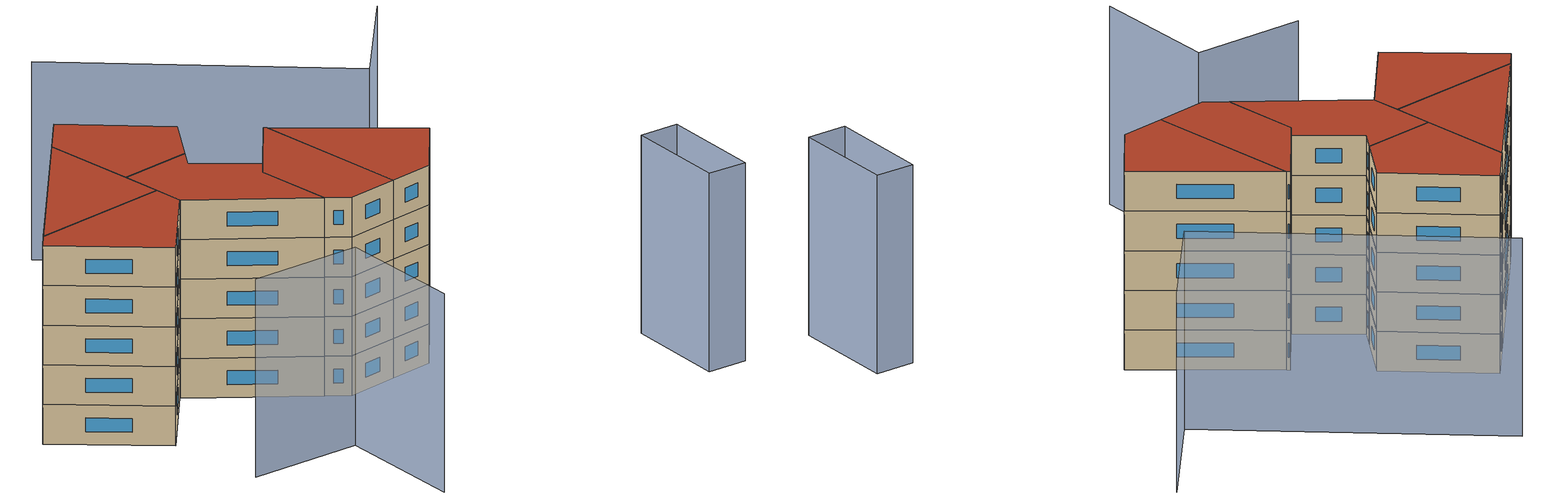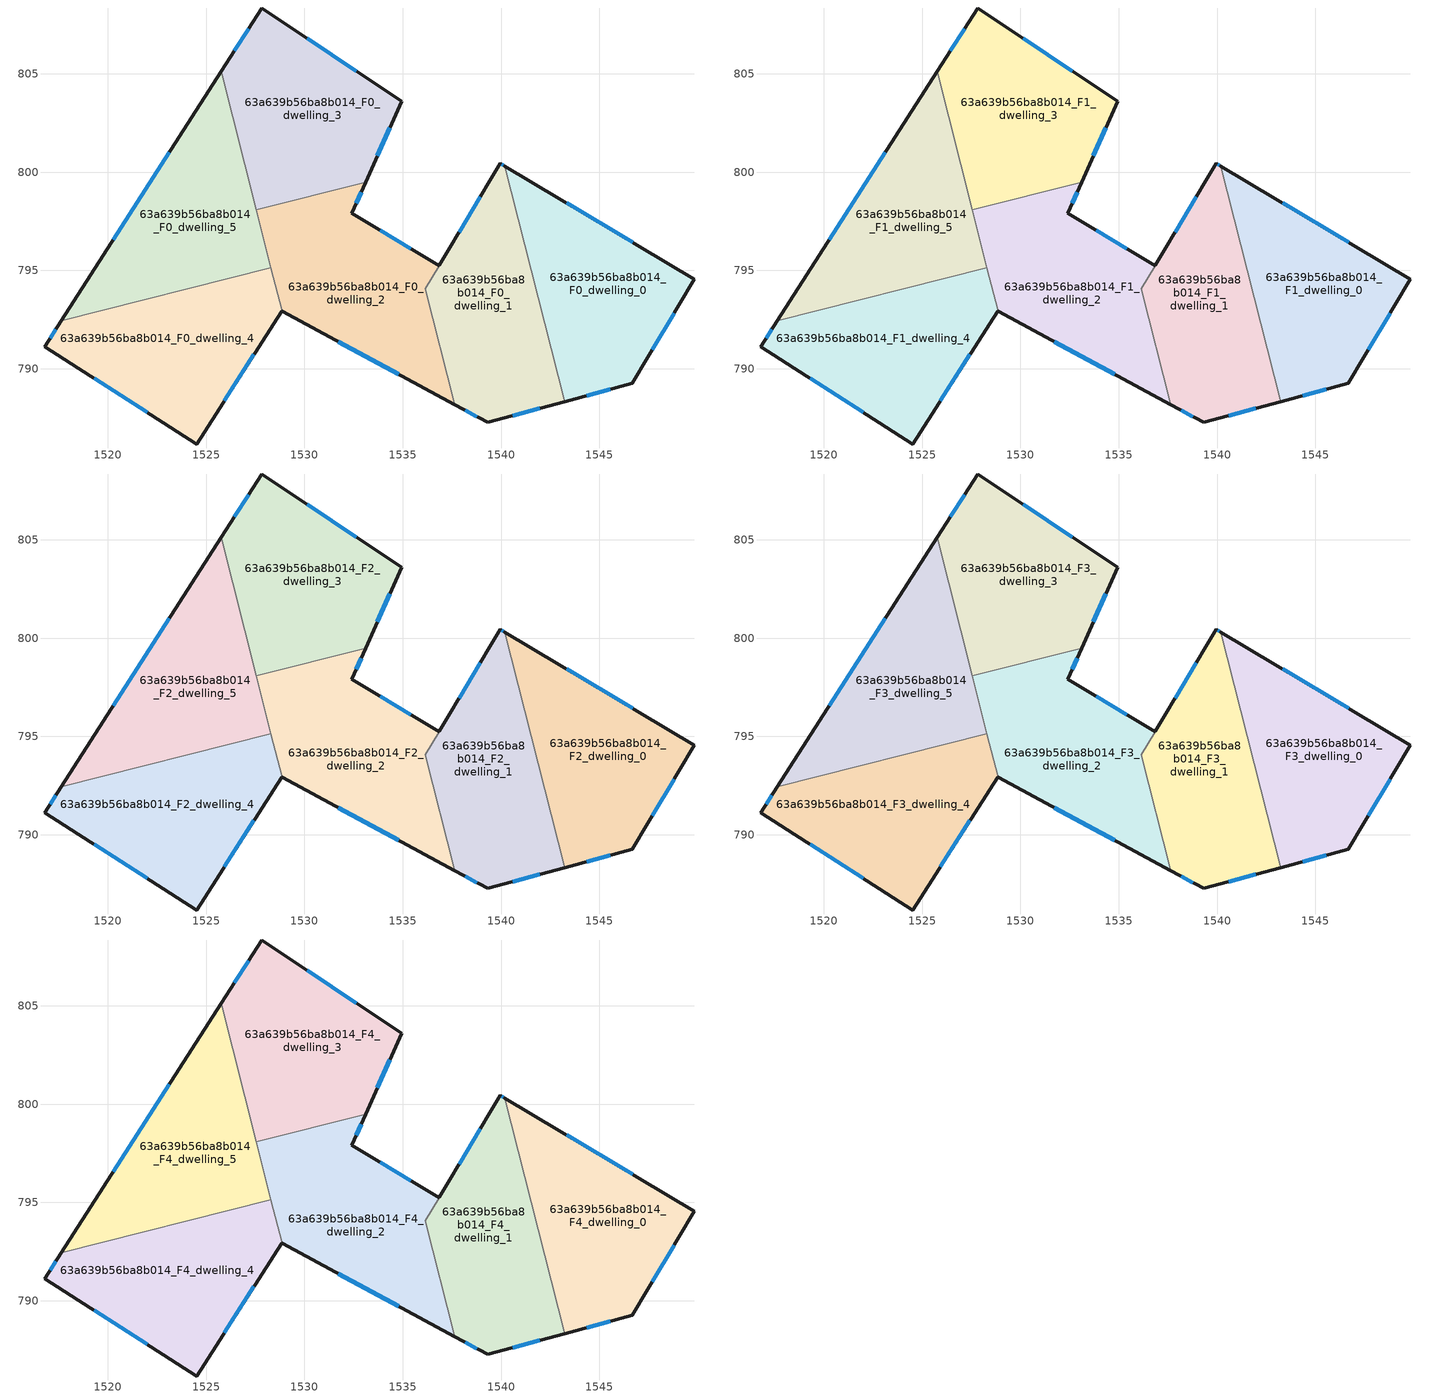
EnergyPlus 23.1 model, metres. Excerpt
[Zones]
63a639b56ba8b014_F0_dwelling_0
 floor ground (EU_floor_Construction): 1549.83,794.56 1546.66,789.25 1543.23,788.33 1540.2,800.31 z0
 wall outside (EU_wall_Construction): 1543.23,788.33 1546.66,789.25 1549.83,794.56 1540.2,800.31 z0:3
 wall to 63a639b56ba8b014_F0_dwelling_1 (EU_wall_Construction): 1540.2,800.31 1543.24,788.33 z0:3
 window (EU_Window_Construction): 1546.7,796.43 1543.33,798.44 / 1547.69,790.98 1548.8,792.84 / 1544.35,788.63 1545.55,788.95 z0.98:2.02
63a639b56ba8b014_F0_dwelling_1
 floor ground (EU_floor_Construction): 1540.2,800.31 1543.23,788.33 1539.31,787.27 1537.64,788.18 1536.15,794.07 1539.95,800.45 z0
 wall outside (EU_wall_Construction): 1540.2,800.31 1539.95,800.45 1536.86,795.26 / 1537.64,788.18 1539.31,787.27 1543.23,788.33 z0:3
 wall to 63a639b56ba8b014_F0_dwelling_2 (EU_wall_Construction): 1536.85,795.25 1536.15,794.07 1537.64,788.18 z0:3
 window (EU_Window_Construction): 1538.95,798.76 1537.86,796.95 / 1540.12,800.35 1540.03,800.41 / 1540.59,787.62 1541.96,787.99 / 1538.19,787.88 1538.77,787.57 z0.98:2.02
63a639b56ba8b014_F0_dwelling_2
 floor ground (EU_floor_Construction): 1536.85,795.25 1536.15,794.07 1537.64,788.18 1528.86,792.92 1527.55,798.09 1533.12,799.5 1532.41,797.9 z0
 wall outside (EU_wall_Construction): 1528.86,792.92 1537.64,788.18 / 1536.85,795.25 1532.41,797.9 1533.12,799.5 z0:3
 wall to 63a639b56ba8b014_F0_dwelling_3 (EU_wall_Construction): 1533.12,799.5 1527.55,798.09 z0:3
 wall to 63a639b56ba8b014_F0_dwelling_5 (EU_wall_Construction): 1527.55,798.09 1528.3,795.15 z0:3
 wall to 63a639b56ba8b014_F0_dwelling_4 (EU_wall_Construction): 1528.3,795.15 1528.86,792.92 z0:3
 window (EU_Window_Construction): 1531.72,791.38 1534.79,789.72 / 1532.64,798.42 1532.89,798.98 / 1535.41,796.11 1533.86,797.04 z0.98:2.02
63a639b56ba8b014_F0_dwelling_3
 floor ground (EU_floor_Construction): 1534.94,803.6 1533.12,799.5 1527.55,798.09 1525.77,805.13 1527.83,808.35 z0
 wall outside (EU_wall_Construction): 1533.12,799.5 1534.94,803.6 1527.83,808.35 1525.77,805.13 z0:3
 wall to 63a639b56ba8b014_F0_dwelling_5 (EU_wall_Construction): 1525.77,805.13 1527.55,798.09 z0:3
 window (EU_Window_Construction): 1533.72,800.84 1534.35,802.27 / 1527.16,807.31 1526.44,806.18 / 1532.63,805.15 1530.15,806.81 z0.98:2.02
63a639b56ba8b014_F0_dwelling_4
 floor ground (EU_floor_Construction): 1528.3,795.15 1528.86,792.92 1528.83,792.93 1524.52,786.17 1516.78,791.11 1517.64,792.45 z0
 wall outside (EU_wall_Construction): 1517.64,792.45 1516.78,791.11 1524.52,786.17 1528.83,792.93 1528.86,792.92 z0:3
 wall to 63a639b56ba8b014_F0_dwelling_5 (EU_wall_Construction): 1528.3,795.15 1517.64,792.45 z0:3
 window (EU_Window_Construction): 1517.36,792.01 1517.06,791.55 / 1525.93,788.37 1527.43,790.74 / 1519.3,789.51 1522.01,787.78 z0.98:2.02
63a639b56ba8b014_F0_dwelling_5
 floor ground (EU_floor_Construction): 1525.77,805.13 1528.3,795.15 1517.64,792.45 z0
 wall outside (EU_wall_Construction): 1525.77,805.13 1517.64,792.45 z0:3
 window (EU_Window_Construction): 1523.13,801.01 1520.28,796.57 z0.98:2.02
63a639b56ba8b014_F1_dwelling_0
 floor to 63a639b56ba8b014_F0_dwelling_0 (EU_floor_Construction): 1549.83,794.56 1546.66,789.25 1543.23,788.33 1540.2,800.31 z3
 wall outside (EU_wall_Construction): 1543.23,788.33 1546.66,789.25 1549.83,794.56 1540.2,800.31 z3:6
 wall to 63a639b56ba8b014_F1_dwelling_1 (EU_wall_Construction): 1540.2,800.31 1543.24,788.33 z3:6
 window (EU_Window_Construction): 1546.7,796.43 1543.33,798.44 / 1547.69,790.98 1548.8,792.84 / 1544.35,788.63 1545.55,788.95 z3.98:5.02
63a639b56ba8b014_F1_dwelling_1
 floor to 63a639b56ba8b014_F0_dwelling_1 (EU_floor_Construction): 1540.2,800.31 1543.23,788.33 1539.31,787.27 1537.64,788.18 1536.15,794.07 1539.95,800.45 z3
 wall outside (EU_wall_Construction): 1540.2,800.31 1539.95,800.45 1536.86,795.26 / 1537.64,788.18 1539.31,787.27 1543.23,788.33 z3:6
 wall to 63a639b56ba8b014_F1_dwelling_2 (EU_wall_Construction): 1536.85,795.25 1536.15,794.07 1537.64,788.18 z3:6
 window (EU_Window_Construction): 1538.95,798.76 1537.86,796.95 / 1540.12,800.35 1540.03,800.41 / 1540.59,787.62 1541.96,787.99 / 1538.19,787.88 1538.77,787.57 z3.98:5.02
63a639b56ba8b014_F1_dwelling_2
 floor to 63a639b56ba8b014_F0_dwelling_2 (EU_floor_Construction): 1536.85,795.25 1536.15,794.07 1537.64,788.18 1528.86,792.92 1527.55,798.09 1533.12,799.5 1532.41,797.9 z3
 wall outside (EU_wall_Construction): 1528.86,792.92 1537.64,788.18 / 1536.85,795.25 1532.41,797.9 1533.12,799.5 z3:6
 wall to 63a639b56ba8b014_F1_dwelling_3 (EU_wall_Construction): 1533.12,799.5 1527.55,798.09 z3:6
 wall to 63a639b56ba8b014_F1_dwelling_5 (EU_wall_Construction): 1527.55,798.09 1528.3,795.15 z3:6
 wall to 63a639b56ba8b014_F1_dwelling_4 (EU_wall_Construction): 1528.3,795.15 1528.86,792.92 z3:6
 window (EU_Window_Construction): 1531.72,791.38 1534.79,789.72 / 1532.64,798.42 1532.89,798.98 / 1535.41,796.11 1533.86,797.04 z3.98:5.02
63a639b56ba8b014_F1_dwelling_3
 floor to 63a639b56ba8b014_F0_dwelling_3 (EU_floor_Construction): 1534.94,803.6 1533.12,799.5 1527.55,798.09 1525.77,805.13 1527.83,808.35 z3
 wall outside (EU_wall_Construction): 1533.12,799.5 1534.94,803.6 1527.83,808.35 1525.77,805.13 z3:6
 wall to 63a639b56ba8b014_F1_dwelling_5 (EU_wall_Construction): 1525.77,805.13 1527.55,798.09 z3:6
 window (EU_Window_Construction): 1533.72,800.84 1534.35,802.27 / 1527.16,807.31 1526.44,806.18 / 1532.63,805.15 1530.15,806.81 z3.98:5.02
63a639b56ba8b014_F1_dwelling_4
 floor to 63a639b56ba8b014_F0_dwelling_4 (EU_floor_Construction): 1528.3,795.15 1528.86,792.92 1528.83,792.93 1524.52,786.17 1516.78,791.11 1517.64,792.45 z3
 wall outside (EU_wall_Construction): 1517.64,792.45 1516.78,791.11 1524.52,786.17 1528.83,792.93 1528.86,792.92 z3:6
 wall to 63a639b56ba8b014_F1_dwelling_5 (EU_wall_Construction): 1528.3,795.15 1517.64,792.45 z3:6
 window (EU_Window_Construction): 1517.36,792.01 1517.06,791.55 / 1525.93,788.37 1527.43,790.74 / 1519.3,789.51 1522.01,787.78 z3.98:5.02
63a639b56ba8b014_F1_dwelling_5
 floor to 63a639b56ba8b014_F0_dwelling_5 (EU_floor_Construction): 1525.77,805.13 1528.3,795.15 1517.64,792.45 z3
 wall outside (EU_wall_Construction): 1525.77,805.13 1517.64,792.45 z3:6
 window (EU_Window_Construction): 1523.13,801.01 1520.28,796.57 z3.98:5.02
63a639b56ba8b014_F2_dwelling_0
 floor to 63a639b56ba8b014_F1_dwelling_0 (EU_floor_Construction): 1549.83,794.56 1546.66,789.25 1543.23,788.33 1540.2,800.31 z6
 wall outside (EU_wall_Construction): 1543.23,788.33 1546.66,789.25 1549.83,794.56 1540.2,800.31 z6:9
 wall to 63a639b56ba8b014_F2_dwelling_1 (EU_wall_Construction): 1540.2,800.31 1543.24,788.33 z6:9
 window (EU_Window_Construction): 1546.7,796.43 1543.33,798.44 / 1547.69,790.98 1548.8,792.84 / 1544.35,788.63 1545.55,788.95 z6.98:8.02
63a639b56ba8b014_F2_dwelling_1
 floor to 63a639b56ba8b014_F1_dwelling_1 (EU_floor_Construction): 1540.2,800.31 1543.23,788.33 1539.31,787.27 1537.64,788.18 1536.15,794.07 1539.95,800.45 z6
 wall outside (EU_wall_Construction): 1540.2,800.31 1539.95,800.45 1536.86,795.26 / 1537.64,788.18 1539.31,787.27 1543.23,788.33 z6:9
 wall to 63a639b56ba8b014_F2_dwelling_2 (EU_wall_Construction): 1536.85,795.25 1536.15,794.07 1537.64,788.18 z6:9
 window (EU_Window_Construction): 1538.95,798.76 1537.86,796.95 / 1540.12,800.35 1540.03,800.41 / 1540.59,787.62 1541.96,787.99 / 1538.19,787.88 1538.77,787.57 z6.98:8.02
63a639b56ba8b014_F2_dwelling_2
 floor to 63a639b56ba8b014_F1_dwelling_2 (EU_floor_Construction): 1536.85,795.25 1536.15,794.07 1537.64,788.18 1528.86,792.92 1527.55,798.09 1533.12,799.5 1532.41,797.9 z6
 wall outside (EU_wall_Construction): 1528.86,792.92 1537.64,788.18 / 1536.85,795.25 1532.41,797.9 1533.12,799.5 z6:9
 wall to 63a639b56ba8b014_F2_dwelling_3 (EU_wall_Construction): 1533.12,799.5 1527.55,798.09 z6:9
 wall to 63a639b56ba8b014_F2_dwelling_5 (EU_wall_Construction): 1527.55,798.09 1528.3,795.15 z6:9
 wall to 63a639b56ba8b014_F2_dwelling_4 (EU_wall_Construction): 1528.3,795.15 1528.86,792.92 z6:9
 window (EU_Window_Construction): 1531.72,791.38 1534.79,789.72 / 1532.64,798.42 1532.89,798.98 / 1535.41,796.11 1533.86,797.04 z6.98:8.02
63a639b56ba8b014_F2_dwelling_3
 floor to 63a639b56ba8b014_F1_dwelling_3 (EU_floor_Construction): 1534.94,803.6 1533.12,799.5 1527.55,798.09 1525.77,805.13 1527.83,808.35 z6
 wall outside (EU_wall_Construction): 1533.12,799.5 1534.94,803.6 1527.83,808.35 1525.77,805.13 z6:9
 wall to 63a639b56ba8b014_F2_dwelling_5 (EU_wall_Construction): 1525.77,805.13 1527.55,798.09 z6:9
 window (EU_Window_Construction): 1533.72,800.84 1534.35,802.27 / 1527.16,807.31 1526.44,806.18 / 1532.63,805.15 1530.15,806.81 z6.98:8.02
63a639b56ba8b014_F2_dwelling_4
 floor to 63a639b56ba8b014_F1_dwelling_4 (EU_floor_Construction): 1528.3,795.15 1528.86,792.92 1528.83,792.93 1524.52,786.17 1516.78,791.11 1517.64,792.45 z6
 wall outside (EU_wall_Construction): 1517.64,792.45 1516.78,791.11 1524.52,786.17 1528.83,792.93 1528.86,792.92 z6:9
 wall to 63a639b56ba8b014_F2_dwelling_5 (EU_wall_Construction): 1528.3,795.15 1517.64,792.45 z6:9
 window (EU_Window_Construction): 1517.36,792.01 1517.06,791.55 / 1525.93,788.37 1527.43,790.74 / 1519.3,789.51 1522.01,787.78 z6.98:8.02
63a639b56ba8b014_F2_dwelling_5
 floor to 63a639b56ba8b014_F1_dwelling_5 (EU_floor_Construction): 1525.77,805.13 1528.3,795.15 1517.64,792.45 z6
 wall outside (EU_wall_Construction): 1525.77,805.13 1517.64,792.45 z6:9
 window (EU_Window_Construction): 1523.13,801.01 1520.28,796.57 z6.98:8.02
63a639b56ba8b014_F3_dwelling_0
 floor to 63a639b56ba8b014_F2_dwelling_0 (EU_floor_Construction): 1549.83,794.56 1546.66,789.25 1543.23,788.33 1540.2,800.31 z9
 wall outside (EU_wall_Construction): 1543.23,788.33 1546.66,789.25 1549.83,794.56 1540.2,800.31 z9:12
 wall to 63a639b56ba8b014_F3_dwelling_1 (EU_wall_Construction): 1540.2,800.31 1543.24,788.33 z9:12
 window (EU_Window_Construction): 1546.7,796.43 1543.33,798.44 / 1547.69,790.98 1548.8,792.84 / 1544.35,788.63 1545.55,788.95 z9.98:11.02
63a639b56ba8b014_F3_dwelling_1
 floor to 63a639b56ba8b014_F2_dwelling_1 (EU_floor_Construction): 1540.2,800.31 1543.23,788.33 1539.31,787.27 1537.64,788.18 1536.15,794.07 1539.95,800.45 z9
 wall outside (EU_wall_Construction): 1540.2,800.31 1539.95,800.45 1536.86,795.26 / 1537.64,788.18 1539.31,787.27 1543.23,788.33 z9:12
 wall to 63a639b56ba8b014_F3_dwelling_2 (EU_wall_Construction): 1536.85,795.25 1536.15,794.07 1537.64,788.18 z9:12
 window (EU_Window_Construction): 1538.95,798.76 1537.86,796.95 / 1540.12,800.35 1540.03,800.41 / 1540.59,787.62 1541.96,787.99 / 1538.19,787.88 1538.77,787.57 z9.98:11.02
63a639b56ba8b014_F3_dwelling_2
 floor to 63a639b56ba8b014_F2_dwelling_2 (EU_floor_Construction): 1536.85,795.25 1536.15,794.07 1537.64,788.18 1528.86,792.92 1527.55,798.09 1533.12,799.5 1532.41,797.9 z9
 wall outside (EU_wall_Construction): 1528.86,792.92 1537.64,788.18 / 1536.85,795.25 1532.41,797.9 1533.12,799.5 z9:12
 wall to 63a639b56ba8b014_F3_dwelling_3 (EU_wall_Construction): 1533.12,799.5 1527.55,798.09 z9:12
 wall to 63a639b56ba8b014_F3_dwelling_5 (EU_wall_Construction): 1527.55,798.09 1528.3,795.15 z9:12
 wall to 63a639b56ba8b014_F3_dwelling_4 (EU_wall_Construction): 1528.3,795.15 1528.86,792.92 z9:12
 window (EU_Window_Construction): 1531.72,791.38 1534.79,789.72 / 1532.64,798.42 1532.89,798.98 / 1535.41,796.11 1533.86,797.04 z9.98:11.02
63a639b56ba8b014_F3_dwelling_3
 floor to 63a639b56ba8b014_F2_dwelling_3 (EU_floor_Construction): 1534.94,803.6 1533.12,799.5 1527.55,798.09 1525.77,805.13 1527.83,808.35 z9
 wall outside (EU_wall_Construction): 1533.12,799.5 1534.94,803.6 1527.83,808.35 1525.77,805.13 z9:12
 wall to 63a639b56ba8b014_F3_dwelling_5 (EU_wall_Construction): 1525.77,805.13 1527.55,798.09 z9:12
 window (EU_Window_Construction): 1533.72,800.84 1534.35,802.27 / 1527.16,807.31 1526.44,806.18 / 1532.63,805.15 1530.15,806.81 z9.98:11.02
63a639b56ba8b014_F3_dwelling_4
 floor to 63a639b56ba8b014_F2_dwelling_4 (EU_floor_Construction): 1528.3,795.15 1528.86,792.92 1528.83,792.93 1524.52,786.17 1516.78,791.11 1517.64,792.45 z9
 wall outside (EU_wall_Construction): 1517.64,792.45 1516.78,791.11 1524.52,786.17 1528.83,792.93 1528.86,792.92 z9:12
 wall to 63a639b56ba8b014_F3_dwelling_5 (EU_wall_Construction): 1528.3,795.15 1517.64,792.45 z9:12
 window (EU_Window_Construction): 1517.36,792.01 1517.06,791.55 / 1525.93,788.37 1527.43,790.74 / 1519.3,789.51 1522.01,787.78 z9.98:11.02
63a639b56ba8b014_F3_dwelling_5
 floor to 63a639b56ba8b014_F2_dwelling_5 (EU_floor_Construction): 1525.77,805.13 1528.3,795.15 1517.64,792.45 z9
 wall outside (EU_wall_Construction): 1525.77,805.13 1517.64,792.45 z9:12
 window (EU_Window_Construction): 1523.13,801.01 1520.28,796.57 z9.98:11.02
63a639b56ba8b014_F4_dwelling_0
 floor to 63a639b56ba8b014_F3_dwelling_0 (EU_floor_Construction): 1549.83,794.56 1546.66,789.25 1543.23,788.33 1540.2,800.31 z12
 wall outside (EU_wall_Construction): 1543.23,788.33 1546.66,789.25 1549.83,794.56 1540.2,800.31 z12:15
 wall to 63a639b56ba8b014_F4_dwelling_1 (EU_wall_Construction): 1540.2,800.31 1543.24,788.33 z12:15
 window (EU_Window_Construction): 1546.7,796.43 1543.33,798.44 / 1547.69,790.98 1548.8,792.84 / 1544.35,788.63 1545.55,788.95 z12.98:14.02
 roof outside (EU_roof_Construction): 1546.66,789.25 1549.83,794.56 1540.2,800.31 1543.23,788.33 z15
63a639b56ba8b014_F4_dwelling_1
 floor to 63a639b56ba8b014_F3_dwelling_1 (EU_floor_Construction): 1540.2,800.31 1543.23,788.33 1539.31,787.27 1537.64,788.18 1536.15,794.07 1539.95,800.45 z12
 wall outside (EU_wall_Construction): 1540.2,800.31 1539.95,800.45 1536.86,795.26 / 1537.64,788.18 1539.31,787.27 1543.23,788.33 z12:15
 wall to 63a639b56ba8b014_F4_dwelling_2 (EU_wall_Construction): 1536.85,795.25 1536.15,794.07 1537.64,788.18 z12:15
 window (EU_Window_Construction): 1538.95,798.76 1537.86,796.95 / 1540.12,800.35 1540.03,800.41 / 1540.59,787.62 1541.96,787.99 / 1538.19,787.88 1538.77,787.57 z12.98:14.02
 roof outside (EU_roof_Construction): 1543.23,788.33 1540.2,800.31 1539.95,800.45 1536.15,794.07 1537.64,788.18 1539.31,787.27 z15
63a639b56ba8b014_F4_dwelling_2
 floor to 63a639b56ba8b014_F3_dwelling_2 (EU_floor_Construction): 1536.85,795.25 1536.15,794.07 1537.64,788.18 1528.86,792.92 1527.55,798.09 1533.12,799.5 1532.41,797.9 z12
 wall outside (EU_wall_Construction): 1528.86,792.92 1537.64,788.18 / 1536.85,795.25 1532.41,797.9 1533.12,799.5 z12:15
 wall to 63a639b56ba8b014_F4_dwelling_3 (EU_wall_Construction): 1533.12,799.5 1527.55,798.09 z12:15
 wall to 63a639b56ba8b014_F4_dwelling_5 (EU_wall_Construction): 1527.55,798.09 1528.3,795.15 z12:15
 wall to 63a639b56ba8b014_F4_dwelling_4 (EU_wall_Construction): 1528.3,795.15 1528.86,792.92 z12:15
 window (EU_Window_Construction): 1531.72,791.38 1534.79,789.72 / 1532.64,798.42 1532.89,798.98 / 1535.41,796.11 1533.86,797.04 z12.98:14.02
 roof outside (EU_roof_Construction): 1537.64,788.18 1536.15,794.07 1536.85,795.25 1532.41,797.9 1533.12,799.5 1527.55,798.09 1528.86,792.92 z15
63a639b56ba8b014_F4_dwelling_3
 floor to 63a639b56ba8b014_F3_dwelling_3 (EU_floor_Construction): 1534.94,803.6 1533.12,799.5 1527.55,798.09 1525.77,805.13 1527.83,808.35 z12
 wall outside (EU_wall_Construction): 1533.12,799.5 1534.94,803.6 1527.83,808.35 1525.77,805.13 z12:15
 wall to 63a639b56ba8b014_F4_dwelling_5 (EU_wall_Construction): 1525.77,805.13 1527.55,798.09 z12:15
 window (EU_Window_Construction): 1533.72,800.84 1534.35,802.27 / 1527.16,807.31 1526.44,806.18 / 1532.63,805.15 1530.15,806.81 z12.98:14.02
 roof outside (EU_roof_Construction): 1533.12,799.5 1534.94,803.6 1527.83,808.35 1525.77,805.13 1527.55,798.09 z15
63a639b56ba8b014_F4_dwelling_4
 floor to 63a639b56ba8b014_F3_dwelling_4 (EU_floor_Construction): 1528.3,795.15 1528.86,792.92 1528.83,792.93 1524.52,786.17 1516.78,791.11 1517.64,792.45 z12
 wall outside (EU_wall_Construction): 1517.64,792.45 1516.78,791.11 1524.52,786.17 1528.83,792.93 1528.86,792.92 z12:15
 wall to 63a639b56ba8b014_F4_dwelling_5 (EU_wall_Construction): 1528.3,795.15 1517.64,792.45 z12:15
 window (EU_Window_Construction): 1517.36,792.01 1517.06,791.55 / 1525.93,788.37 1527.43,790.74 / 1519.3,789.51 1522.01,787.78 z12.98:14.02
 roof outside (EU_roof_Construction): 1524.52,786.17 1528.83,792.93 1528.86,792.92 1528.3,795.15 1517.64,792.45 1516.78,791.11 z15
63a639b56ba8b014_F4_dwelling_5
 floor to 63a639b56ba8b014_F3_dwelling_5 (EU_floor_Construction): 1525.77,805.13 1528.3,795.15 1517.64,792.45 z12
 wall outside (EU_wall_Construction): 1525.77,805.13 1517.64,792.45 z12:15
 window (EU_Window_Construction): 1523.13,801.01 1520.28,796.57 z12.98:14.02
 roof outside (EU_roof_Construction): 1528.3,795.15 1525.77,805.13 1517.64,792.45 z15
shading: 1526.6,778.8 1535.24,779.96 / 1535.24,779.96 1536.56,770.09 / 1557.14,814.11 1551.34,805.32 / 1551.34,805.32 1531.86,818.16 / 1564.86,786.49 1565.64,778.55 / 1565.64,778.55 1562.6,778.25 / 1562.6,778.25 1561.81,786.18 / 1561.81,786.18 1564.86,786.49 z0:15
[Building]
EU S2 Campaign: North Axis=0; Terrain=City; Solar Distribution=FullExterior
[Site:Location]
Bologna: Latitude=44.5; Longitude=11.25; Time Zone=1; Elevation=37
[SizingPeriod:WeatherFileDays]
AnnualSizingPeriod: Begin Month=1; Begin Day of Month=1; End Month=12; End Day of Month=31; Day of Week for Start Day=Monday; Use Weather File Daylight Saving Period=No; Use Weather File Rain and Snow Indicators=No
[MATERIAL]
EU_InternalMass_Material: Roughness=MediumRough; Thickness=0.1; Conductivity=1; Density=1800; Specific Heat=900; Thermal Absorptance=0.9; Solar Absorptance=0.7; Visible Absorptance=0.7
[MATERIAL:NOMASS] Roughness=MediumRough; Thermal Absorptance=0.9; Solar Absorptance=0.7; Visible Absorptance=0.7
Name | Thermal Resistance
EU_wall_NoMass | 0.905828
EU_roof_NoMass | 0.37593
EU_floor_NoMass | 0.67114
[WINDOWMATERIAL:SIMPLEGLAZINGSYSTEM]
EU_Window_SimpleGlazing: UFactor=4.52486; Solar Heat Gain Coefficient=0.85; Visible Transmittance=0.85
[CONSTRUCTION]
EU_wall_Construction: EU_wall_NoMass
EU_roof_Construction: EU_roof_NoMass
EU_floor_Construction: EU_floor_NoMass
EU_Window_Construction: EU_Window_SimpleGlazing
EU_InternalMass_Construction: EU_InternalMass_Material
[ZONE] Type=1; Multiplier=1; Ceiling Height=autocalculate; Floor Area=autocalculate; Part of Total Floor Area=Yes
Name | Volume
63a639b56ba8b014_F0_dwelling_0 | 169.852
63a639b56ba8b014_F1_dwelling_0; 63a639b56ba8b014_F2_dwelling_0; 63a639b56ba8b014_F3_dwelling_0; 63a639b56ba8b014_F4_dwelling_0 | 169.854
63a639b56ba8b014_F0_dwelling_1 | 162.099
63a639b56ba8b014_F1_dwelling_1; 63a639b56ba8b014_F2_dwelling_1; 63a639b56ba8b014_F3_dwelling_1; 63a639b56ba8b014_F4_dwelling_1 | 162.098
63a639b56ba8b014_F0_dwelling_2 | 175.182
63a639b56ba8b014_F1_dwelling_2; 63a639b56ba8b014_F2_dwelling_2; 63a639b56ba8b014_F3_dwelling_2; 63a639b56ba8b014_F4_dwelling_2 | 175.178
63a639b56ba8b014_F0_dwelling_3; 63a639b56ba8b014_F1_dwelling_3; 63a639b56ba8b014_F2_dwelling_3; 63a639b56ba8b014_F3_dwelling_3; 63a639b56ba8b014_F4_dwelling_3 | 172.316
63a639b56ba8b014_F0_dwelling_4 | 169.871
63a639b56ba8b014_F1_dwelling_4; 63a639b56ba8b014_F2_dwelling_4; 63a639b56ba8b014_F3_dwelling_4; 63a639b56ba8b014_F4_dwelling_4 | 169.872
63a639b56ba8b014_F0_dwelling_5; 63a639b56ba8b014_F1_dwelling_5; 63a639b56ba8b014_F2_dwelling_5; 63a639b56ba8b014_F3_dwelling_5; 63a639b56ba8b014_F4_dwelling_5 | 169.843
[INTERNALMASS] Construction=EU_InternalMass_Construction
Name | Zone or ZoneList | Surface Area
63a639b56ba8b014_F0_dwelling_0_EU_InternalMass | 63a639b56ba8b014_F0_dwelling_0 | 56.6177
63a639b56ba8b014_F0_dwelling_1_EU_InternalMass | 63a639b56ba8b014_F0_dwelling_1 | 54.0335
63a639b56ba8b014_F0_dwelling_2_EU_InternalMass | 63a639b56ba8b014_F0_dwelling_2 | 58.3939
63a639b56ba8b014_F0_dwelling_3_EU_InternalMass | 63a639b56ba8b014_F0_dwelling_3 | 57.4394
63a639b56ba8b014_F0_dwelling_4_EU_InternalMass | 63a639b56ba8b014_F0_dwelling_4 | 56.6217
63a639b56ba8b014_F0_dwelling_5_EU_InternalMass | 63a639b56ba8b014_F0_dwelling_5 | 56.6145
63a639b56ba8b014_F1_dwelling_0_EU_InternalMass | 63a639b56ba8b014_F1_dwelling_0 | 56.6177
63a639b56ba8b014_F1_dwelling_1_EU_InternalMass | 63a639b56ba8b014_F1_dwelling_1 | 54.0335
63a639b56ba8b014_F1_dwelling_2_EU_InternalMass | 63a639b56ba8b014_F1_dwelling_2 | 58.3939
63a639b56ba8b014_F1_dwelling_3_EU_InternalMass | 63a639b56ba8b014_F1_dwelling_3 | 57.4394
63a639b56ba8b014_F1_dwelling_4_EU_InternalMass | 63a639b56ba8b014_F1_dwelling_4 | 56.6217
63a639b56ba8b014_F1_dwelling_5_EU_InternalMass | 63a639b56ba8b014_F1_dwelling_5 | 56.6145
63a639b56ba8b014_F2_dwelling_0_EU_InternalMass | 63a639b56ba8b014_F2_dwelling_0 | 56.6177
63a639b56ba8b014_F2_dwelling_1_EU_InternalMass | 63a639b56ba8b014_F2_dwelling_1 | 54.0335
63a639b56ba8b014_F2_dwelling_2_EU_InternalMass | 63a639b56ba8b014_F2_dwelling_2 | 58.3939
63a639b56ba8b014_F2_dwelling_3_EU_InternalMass | 63a639b56ba8b014_F2_dwelling_3 | 57.4394
63a639b56ba8b014_F2_dwelling_4_EU_InternalMass | 63a639b56ba8b014_F2_dwelling_4 | 56.6217
63a639b56ba8b014_F2_dwelling_5_EU_InternalMass | 63a639b56ba8b014_F2_dwelling_5 | 56.6145
63a639b56ba8b014_F3_dwelling_0_EU_InternalMass | 63a639b56ba8b014_F3_dwelling_0 | 56.6177
63a639b56ba8b014_F3_dwelling_1_EU_InternalMass | 63a639b56ba8b014_F3_dwelling_1 | 54.0335
63a639b56ba8b014_F3_dwelling_2_EU_InternalMass | 63a639b56ba8b014_F3_dwelling_2 | 58.3939
63a639b56ba8b014_F3_dwelling_3_EU_InternalMass | 63a639b56ba8b014_F3_dwelling_3 | 57.4394
63a639b56ba8b014_F3_dwelling_4_EU_InternalMass | 63a639b56ba8b014_F3_dwelling_4 | 56.6217
63a639b56ba8b014_F3_dwelling_5_EU_InternalMass | 63a639b56ba8b014_F3_dwelling_5 | 56.6145
63a639b56ba8b014_F4_dwelling_0_EU_InternalMass | 63a639b56ba8b014_F4_dwelling_0 | 56.6177
63a639b56ba8b014_F4_dwelling_1_EU_InternalMass | 63a639b56ba8b014_F4_dwelling_1 | 54.0335
63a639b56ba8b014_F4_dwelling_2_EU_InternalMass | 63a639b56ba8b014_F4_dwelling_2 | 58.3939
63a639b56ba8b014_F4_dwelling_3_EU_InternalMass | 63a639b56ba8b014_F4_dwelling_3 | 57.4394
63a639b56ba8b014_F4_dwelling_4_EU_InternalMass | 63a639b56ba8b014_F4_dwelling_4 | 56.6217
63a639b56ba8b014_F4_dwelling_5_EU_InternalMass | 63a639b56ba8b014_F4_dwelling_5 | 56.6145
[OTHEREQUIPMENT] Fuel Type=Electricity; Design Level Calculation Method=Watts/Area; Power per Zone Floor Area=1; Fraction Latent=0; Fraction Radiant=0; Fraction Lost=0; Carbon Dioxide Generation Rate=0; EndUse Subcategory=EU_Step8_InternalGains
Name | Zone or ZoneList or Space or SpaceList | Schedule
EU_Step8_InternalGain_63a639b56ba8b014_F0_dwelling_0_f000 | 63a639b56ba8b014_F0_dwelling_0 | EU_Step8_GainSchedule_63a639b56ba8b014_F0_dwelling_0_f000
EU_Step8_InternalGain_63a639b56ba8b014_F0_dwelling_1_f000 | 63a639b56ba8b014_F0_dwelling_1 | EU_Step8_GainSchedule_63a639b56ba8b014_F0_dwelling_1_f000
EU_Step8_InternalGain_63a639b56ba8b014_F0_dwelling_2_f000 | 63a639b56ba8b014_F0_dwelling_2 | EU_Step8_GainSchedule_63a639b56ba8b014_F0_dwelling_2_f000
EU_Step8_InternalGain_63a639b56ba8b014_F0_dwelling_3_f000 | 63a639b56ba8b014_F0_dwelling_3 | EU_Step8_GainSchedule_63a639b56ba8b014_F0_dwelling_3_f000
EU_Step8_InternalGain_63a639b56ba8b014_F0_dwelling_4_f000 | 63a639b56ba8b014_F0_dwelling_4 | EU_Step8_GainSchedule_63a639b56ba8b014_F0_dwelling_4_f000
EU_Step8_InternalGain_63a639b56ba8b014_F0_dwelling_5_f000 | 63a639b56ba8b014_F0_dwelling_5 | EU_Step8_GainSchedule_63a639b56ba8b014_F0_dwelling_5_f000
EU_Step8_InternalGain_63a639b56ba8b014_F1_dwelling_0_f000 | 63a639b56ba8b014_F1_dwelling_0 | EU_Step8_GainSchedule_63a639b56ba8b014_F1_dwelling_0_f000
EU_Step8_InternalGain_63a639b56ba8b014_F1_dwelling_1_f000 | 63a639b56ba8b014_F1_dwelling_1 | EU_Step8_GainSchedule_63a639b56ba8b014_F1_dwelling_1_f000
EU_Step8_InternalGain_63a639b56ba8b014_F1_dwelling_2_f000 | 63a639b56ba8b014_F1_dwelling_2 | EU_Step8_GainSchedule_63a639b56ba8b014_F1_dwelling_2_f000
EU_Step8_InternalGain_63a639b56ba8b014_F1_dwelling_3_f000 | 63a639b56ba8b014_F1_dwelling_3 | EU_Step8_GainSchedule_63a639b56ba8b014_F1_dwelling_3_f000
EU_Step8_InternalGain_63a639b56ba8b014_F1_dwelling_4_f000 | 63a639b56ba8b014_F1_dwelling_4 | EU_Step8_GainSchedule_63a639b56ba8b014_F1_dwelling_4_f000
EU_Step8_InternalGain_63a639b56ba8b014_F1_dwelling_5_f000 | 63a639b56ba8b014_F1_dwelling_5 | EU_Step8_GainSchedule_63a639b56ba8b014_F1_dwelling_5_f000
EU_Step8_InternalGain_63a639b56ba8b014_F2_dwelling_0_f000 | 63a639b56ba8b014_F2_dwelling_0 | EU_Step8_GainSchedule_63a639b56ba8b014_F2_dwelling_0_f000
EU_Step8_InternalGain_63a639b56ba8b014_F2_dwelling_1_f000 | 63a639b56ba8b014_F2_dwelling_1 | EU_Step8_GainSchedule_63a639b56ba8b014_F2_dwelling_1_f000
EU_Step8_InternalGain_63a639b56ba8b014_F2_dwelling_2_f000 | 63a639b56ba8b014_F2_dwelling_2 | EU_Step8_GainSchedule_63a639b56ba8b014_F2_dwelling_2_f000
EU_Step8_InternalGain_63a639b56ba8b014_F2_dwelling_3_f000 | 63a639b56ba8b014_F2_dwelling_3 | EU_Step8_GainSchedule_63a639b56ba8b014_F2_dwelling_3_f000
EU_Step8_InternalGain_63a639b56ba8b014_F2_dwelling_4_f000 | 63a639b56ba8b014_F2_dwelling_4 | EU_Step8_GainSchedule_63a639b56ba8b014_F2_dwelling_4_f000
EU_Step8_InternalGain_63a639b56ba8b014_F2_dwelling_5_f000 | 63a639b56ba8b014_F2_dwelling_5 | EU_Step8_GainSchedule_63a639b56ba8b014_F2_dwelling_5_f000
EU_Step8_InternalGain_63a639b56ba8b014_F3_dwelling_0_f000 | 63a639b56ba8b014_F3_dwelling_0 | EU_Step8_GainSchedule_63a639b56ba8b014_F3_dwelling_0_f000
EU_Step8_InternalGain_63a639b56ba8b014_F3_dwelling_1_f000 | 63a639b56ba8b014_F3_dwelling_1 | EU_Step8_GainSchedule_63a639b56ba8b014_F3_dwelling_1_f000
EU_Step8_InternalGain_63a639b56ba8b014_F3_dwelling_2_f000 | 63a639b56ba8b014_F3_dwelling_2 | EU_Step8_GainSchedule_63a639b56ba8b014_F3_dwelling_2_f000
EU_Step8_InternalGain_63a639b56ba8b014_F3_dwelling_3_f000 | 63a639b56ba8b014_F3_dwelling_3 | EU_Step8_GainSchedule_63a639b56ba8b014_F3_dwelling_3_f000
EU_Step8_InternalGain_63a639b56ba8b014_F3_dwelling_4_f000 | 63a639b56ba8b014_F3_dwelling_4 | EU_Step8_GainSchedule_63a639b56ba8b014_F3_dwelling_4_f000
EU_Step8_InternalGain_63a639b56ba8b014_F3_dwelling_5_f000 | 63a639b56ba8b014_F3_dwelling_5 | EU_Step8_GainSchedule_63a639b56ba8b014_F3_dwelling_5_f000
EU_Step8_InternalGain_63a639b56ba8b014_F4_dwelling_0_f000 | 63a639b56ba8b014_F4_dwelling_0 | EU_Step8_GainSchedule_63a639b56ba8b014_F4_dwelling_0_f000
EU_Step8_InternalGain_63a639b56ba8b014_F4_dwelling_1_f000 | 63a639b56ba8b014_F4_dwelling_1 | EU_Step8_GainSchedule_63a639b56ba8b014_F4_dwelling_1_f000
EU_Step8_InternalGain_63a639b56ba8b014_F4_dwelling_2_f000 | 63a639b56ba8b014_F4_dwelling_2 | EU_Step8_GainSchedule_63a639b56ba8b014_F4_dwelling_2_f000
EU_Step8_InternalGain_63a639b56ba8b014_F4_dwelling_3_f000 | 63a639b56ba8b014_F4_dwelling_3 | EU_Step8_GainSchedule_63a639b56ba8b014_F4_dwelling_3_f000
EU_Step8_InternalGain_63a639b56ba8b014_F4_dwelling_4_f000 | 63a639b56ba8b014_F4_dwelling_4 | EU_Step8_GainSchedule_63a639b56ba8b014_F4_dwelling_4_f000
EU_Step8_InternalGain_63a639b56ba8b014_F4_dwelling_5_f000 | 63a639b56ba8b014_F4_dwelling_5 | EU_Step8_GainSchedule_63a639b56ba8b014_F4_dwelling_5_f000
[ZONEVENTILATION:DESIGNFLOWRATE] Schedule=EU_AlwaysOn; Design Flow Rate Calculation Method=AirChanges/Hour; Air Changes per Hour=0.73129; Ventilation Type=Natural; Fan Pressure Rise=0; Fan Total Efficiency=1; Constant Term Coefficient=1; Temperature Term Coefficient=0; Velocity Term Coefficient=0; Velocity Squared Term Coefficient=0; Minimum Indoor Temperature=-100; Maximum Indoor Temperature=100; Delta Temperature=-100; Minimum Outdoor Temperature=-100; Maximum Outdoor Temperature=100; Maximum Wind Speed=40
Name | Zone or ZoneList or Space or SpaceList
EU_ConstantAir_63a639b56ba8b014_F0_dwelling_0 | 63a639b56ba8b014_F0_dwelling_0
EU_ConstantAir_63a639b56ba8b014_F0_dwelling_1 | 63a639b56ba8b014_F0_dwelling_1
EU_ConstantAir_63a639b56ba8b014_F0_dwelling_2 | 63a639b56ba8b014_F0_dwelling_2
EU_ConstantAir_63a639b56ba8b014_F0_dwelling_3 | 63a639b56ba8b014_F0_dwelling_3
EU_ConstantAir_63a639b56ba8b014_F0_dwelling_4 | 63a639b56ba8b014_F0_dwelling_4
EU_ConstantAir_63a639b56ba8b014_F0_dwelling_5 | 63a639b56ba8b014_F0_dwelling_5
EU_ConstantAir_63a639b56ba8b014_F1_dwelling_0 | 63a639b56ba8b014_F1_dwelling_0
EU_ConstantAir_63a639b56ba8b014_F1_dwelling_1 | 63a639b56ba8b014_F1_dwelling_1
EU_ConstantAir_63a639b56ba8b014_F1_dwelling_2 | 63a639b56ba8b014_F1_dwelling_2
EU_ConstantAir_63a639b56ba8b014_F1_dwelling_3 | 63a639b56ba8b014_F1_dwelling_3
EU_ConstantAir_63a639b56ba8b014_F1_dwelling_4 | 63a639b56ba8b014_F1_dwelling_4
EU_ConstantAir_63a639b56ba8b014_F1_dwelling_5 | 63a639b56ba8b014_F1_dwelling_5
EU_ConstantAir_63a639b56ba8b014_F2_dwelling_0 | 63a639b56ba8b014_F2_dwelling_0
EU_ConstantAir_63a639b56ba8b014_F2_dwelling_1 | 63a639b56ba8b014_F2_dwelling_1
EU_ConstantAir_63a639b56ba8b014_F2_dwelling_2 | 63a639b56ba8b014_F2_dwelling_2
EU_ConstantAir_63a639b56ba8b014_F2_dwelling_3 | 63a639b56ba8b014_F2_dwelling_3
EU_ConstantAir_63a639b56ba8b014_F2_dwelling_4 | 63a639b56ba8b014_F2_dwelling_4
EU_ConstantAir_63a639b56ba8b014_F2_dwelling_5 | 63a639b56ba8b014_F2_dwelling_5
EU_ConstantAir_63a639b56ba8b014_F3_dwelling_0 | 63a639b56ba8b014_F3_dwelling_0
EU_ConstantAir_63a639b56ba8b014_F3_dwelling_1 | 63a639b56ba8b014_F3_dwelling_1
EU_ConstantAir_63a639b56ba8b014_F3_dwelling_2 | 63a639b56ba8b014_F3_dwelling_2
EU_ConstantAir_63a639b56ba8b014_F3_dwelling_3 | 63a639b56ba8b014_F3_dwelling_3
EU_ConstantAir_63a639b56ba8b014_F3_dwelling_4 | 63a639b56ba8b014_F3_dwelling_4
EU_ConstantAir_63a639b56ba8b014_F3_dwelling_5 | 63a639b56ba8b014_F3_dwelling_5
EU_ConstantAir_63a639b56ba8b014_F4_dwelling_0 | 63a639b56ba8b014_F4_dwelling_0
EU_ConstantAir_63a639b56ba8b014_F4_dwelling_1 | 63a639b56ba8b014_F4_dwelling_1
EU_ConstantAir_63a639b56ba8b014_F4_dwelling_2 | 63a639b56ba8b014_F4_dwelling_2
EU_ConstantAir_63a639b56ba8b014_F4_dwelling_3 | 63a639b56ba8b014_F4_dwelling_3
EU_ConstantAir_63a639b56ba8b014_F4_dwelling_4 | 63a639b56ba8b014_F4_dwelling_4
EU_ConstantAir_63a639b56ba8b014_F4_dwelling_5 | 63a639b56ba8b014_F4_dwelling_5
[HVACTEMPLATE:THERMOSTAT] Constant Heating Setpoint=20; Constant Cooling Setpoint=50
EU_HeatOnly_63a639b56ba8b014_F0_dwelling_0; EU_HeatOnly_63a639b56ba8b014_F0_dwelling_1; EU_HeatOnly_63a639b56ba8b014_F0_dwelling_2; EU_HeatOnly_63a639b56ba8b014_F0_dwelling_3; EU_HeatOnly_63a639b56ba8b014_F0_dwelling_4; EU_HeatOnly_63a639b56ba8b014_F0_dwelling_5; EU_HeatOnly_63a639b56ba8b014_F1_dwelling_0; EU_HeatOnly_63a639b56ba8b014_F1_dwelling_1; EU_HeatOnly_63a639b56ba8b014_F1_dwelling_2; EU_HeatOnly_63a639b56ba8b014_F1_dwelling_3; EU_HeatOnly_63a639b56ba8b014_F1_dwelling_4; EU_HeatOnly_63a639b56ba8b014_F1_dwelling_5; EU_HeatOnly_63a639b56ba8b014_F2_dwelling_0; EU_HeatOnly_63a639b56ba8b014_F2_dwelling_1; EU_HeatOnly_63a639b56ba8b014_F2_dwelling_2; EU_HeatOnly_63a639b56ba8b014_F2_dwelling_3; EU_HeatOnly_63a639b56ba8b014_F2_dwelling_4; EU_HeatOnly_63a639b56ba8b014_F2_dwelling_5; EU_HeatOnly_63a639b56ba8b014_F3_dwelling_0; EU_HeatOnly_63a639b56ba8b014_F3_dwelling_1; EU_HeatOnly_63a639b56ba8b014_F3_dwelling_2; EU_HeatOnly_63a639b56ba8b014_F3_dwelling_3; EU_HeatOnly_63a639b56ba8b014_F3_dwelling_4; EU_HeatOnly_63a639b56ba8b014_F3_dwelling_5; EU_HeatOnly_63a639b56ba8b014_F4_dwelling_0; EU_HeatOnly_63a639b56ba8b014_F4_dwelling_1; EU_HeatOnly_63a639b56ba8b014_F4_dwelling_2; EU_HeatOnly_63a639b56ba8b014_F4_dwelling_3; EU_HeatOnly_63a639b56ba8b014_F4_dwelling_4; EU_HeatOnly_63a639b56ba8b014_F4_dwelling_5
[HVACTEMPLATE:ZONE:IDEALLOADSAIRSYSTEM] System Availability Schedule=EU_AlwaysOn; Maximum Heating Supply Air Temperature=50; Minimum Cooling Supply Air Temperature=13; Maximum Heating Supply Air Humidity Ratio=0.0156; Minimum Cooling Supply Air Humidity Ratio=0.0077; Heating Limit=NoLimit; Cooling Limit=NoLimit; Heating Availability Schedule=EU_AlwaysOn; Cooling Availability Schedule=EU_CoolingOff; Dehumidification Control Type=ConstantSensibleHeatRatio; Cooling Sensible Heat Ratio=0.7; Dehumidification Setpoint=60; Humidification Control Type=None; Humidification Setpoint=30; Outdoor Air Method=None; Outdoor Air Flow Rate per Person=0.00944; Outdoor Air Flow Rate per Zone Floor Area=0; Outdoor Air Flow Rate per Zone=0; Demand Controlled Ventilation Type=None; Outdoor Air Economizer Type=NoEconomizer; Heat Recovery Type=None; Sensible Heat Recovery Effectiveness=0.7; Latent Heat Recovery Effectiveness=0.65
Name | Template Thermostat
63a639b56ba8b014_F0_dwelling_0 | EU_HeatOnly_63a639b56ba8b014_F0_dwelling_0
63a639b56ba8b014_F0_dwelling_1 | EU_HeatOnly_63a639b56ba8b014_F0_dwelling_1
63a639b56ba8b014_F0_dwelling_2 | EU_HeatOnly_63a639b56ba8b014_F0_dwelling_2
63a639b56ba8b014_F0_dwelling_3 | EU_HeatOnly_63a639b56ba8b014_F0_dwelling_3
63a639b56ba8b014_F0_dwelling_4 | EU_HeatOnly_63a639b56ba8b014_F0_dwelling_4
63a639b56ba8b014_F0_dwelling_5 | EU_HeatOnly_63a639b56ba8b014_F0_dwelling_5
63a639b56ba8b014_F1_dwelling_0 | EU_HeatOnly_63a639b56ba8b014_F1_dwelling_0
63a639b56ba8b014_F1_dwelling_1 | EU_HeatOnly_63a639b56ba8b014_F1_dwelling_1
63a639b56ba8b014_F1_dwelling_2 | EU_HeatOnly_63a639b56ba8b014_F1_dwelling_2
63a639b56ba8b014_F1_dwelling_3 | EU_HeatOnly_63a639b56ba8b014_F1_dwelling_3
63a639b56ba8b014_F1_dwelling_4 | EU_HeatOnly_63a639b56ba8b014_F1_dwelling_4
63a639b56ba8b014_F1_dwelling_5 | EU_HeatOnly_63a639b56ba8b014_F1_dwelling_5
63a639b56ba8b014_F2_dwelling_0 | EU_HeatOnly_63a639b56ba8b014_F2_dwelling_0
63a639b56ba8b014_F2_dwelling_1 | EU_HeatOnly_63a639b56ba8b014_F2_dwelling_1
63a639b56ba8b014_F2_dwelling_2 | EU_HeatOnly_63a639b56ba8b014_F2_dwelling_2
63a639b56ba8b014_F2_dwelling_3 | EU_HeatOnly_63a639b56ba8b014_F2_dwelling_3
63a639b56ba8b014_F2_dwelling_4 | EU_HeatOnly_63a639b56ba8b014_F2_dwelling_4
63a639b56ba8b014_F2_dwelling_5 | EU_HeatOnly_63a639b56ba8b014_F2_dwelling_5
63a639b56ba8b014_F3_dwelling_0 | EU_HeatOnly_63a639b56ba8b014_F3_dwelling_0
63a639b56ba8b014_F3_dwelling_1 | EU_HeatOnly_63a639b56ba8b014_F3_dwelling_1
63a639b56ba8b014_F3_dwelling_2 | EU_HeatOnly_63a639b56ba8b014_F3_dwelling_2
63a639b56ba8b014_F3_dwelling_3 | EU_HeatOnly_63a639b56ba8b014_F3_dwelling_3
63a639b56ba8b014_F3_dwelling_4 | EU_HeatOnly_63a639b56ba8b014_F3_dwelling_4
63a639b56ba8b014_F3_dwelling_5 | EU_HeatOnly_63a639b56ba8b014_F3_dwelling_5
63a639b56ba8b014_F4_dwelling_0 | EU_HeatOnly_63a639b56ba8b014_F4_dwelling_0
63a639b56ba8b014_F4_dwelling_1 | EU_HeatOnly_63a639b56ba8b014_F4_dwelling_1
63a639b56ba8b014_F4_dwelling_2 | EU_HeatOnly_63a639b56ba8b014_F4_dwelling_2
63a639b56ba8b014_F4_dwelling_3 | EU_HeatOnly_63a639b56ba8b014_F4_dwelling_3
63a639b56ba8b014_F4_dwelling_4 | EU_HeatOnly_63a639b56ba8b014_F4_dwelling_4
63a639b56ba8b014_F4_dwelling_5 | EU_HeatOnly_63a639b56ba8b014_F4_dwelling_5
[SIZING:ZONE] Zone Cooling Design Supply Air Temperature Input Method=SupplyAirTemperature; Zone Cooling Design Supply Air Temperature=13; Zone Heating Design Supply Air Temperature Input Method=SupplyAirTemperature; Zone Heating Design Supply Air Temperature=50; Zone Cooling Design Supply Air Humidity Ratio=0.008; Zone Heating Design Supply Air Humidity Ratio=0.008; Cooling Design Air Flow Method=DesignDay; Cooling Design Air Flow Rate=0; Cooling Minimum Air Flow per Zone Floor Area=0.000762; Cooling Minimum Air Flow=0; Cooling Minimum Air Flow Fraction=0.2; Heating Design Air Flow Method=DesignDay; Heating Design Air Flow Rate=0; Heating Maximum Air Flow per Zone Floor Area=0.002032; Heating Maximum Air Flow=0.141576; Heating Maximum Air Flow Fraction=0.3; Account for Dedicated Outdoor Air System=No; Dedicated Outdoor Air System Control Strategy=NeutralSupplyAir; Dedicated Outdoor Air Low Setpoint Temperature for Design=autosize; Dedicated Outdoor Air High Setpoint Temperature for Design=autosize; Zone Load Sizing Method=Sensible Load Only No Latent Load; Zone Latent Cooling Design Supply Air Humidity Ratio Input Method=HumidityRatioDifference; Zone Cooling Design Supply Air Humidity Ratio Difference=0.005; Zone Latent Heating Design Supply Air Humidity Ratio Input Method=HumidityRatioDifference; Zone Humidification Design Supply Air Humidity Ratio Difference=0.005
63a639b56ba8b014_F0_dwelling_0; 63a639b56ba8b014_F0_dwelling_1; 63a639b56ba8b014_F0_dwelling_2; 63a639b56ba8b014_F0_dwelling_3; 63a639b56ba8b014_F0_dwelling_4; 63a639b56ba8b014_F0_dwelling_5; 63a639b56ba8b014_F1_dwelling_0; 63a639b56ba8b014_F1_dwelling_1; 63a639b56ba8b014_F1_dwelling_2; 63a639b56ba8b014_F1_dwelling_3; 63a639b56ba8b014_F1_dwelling_4; 63a639b56ba8b014_F1_dwelling_5; 63a639b56ba8b014_F2_dwelling_0; 63a639b56ba8b014_F2_dwelling_1; 63a639b56ba8b014_F2_dwelling_2; 63a639b56ba8b014_F2_dwelling_3; 63a639b56ba8b014_F2_dwelling_4; 63a639b56ba8b014_F2_dwelling_5; 63a639b56ba8b014_F3_dwelling_0; 63a639b56ba8b014_F3_dwelling_1; 63a639b56ba8b014_F3_dwelling_2; 63a639b56ba8b014_F3_dwelling_3; 63a639b56ba8b014_F3_dwelling_4; 63a639b56ba8b014_F3_dwelling_5; 63a639b56ba8b014_F4_dwelling_0; 63a639b56ba8b014_F4_dwelling_1; 63a639b56ba8b014_F4_dwelling_2; 63a639b56ba8b014_F4_dwelling_3; 63a639b56ba8b014_F4_dwelling_4; 63a639b56ba8b014_F4_dwelling_5
[SCHEDULE:CONSTANT]
Name | Hourly Value
EU_AlwaysOn | 1
EU_CoolingOff | 0
[SCHEDULE:FILE] Column Number=1; Rows to Skip at Top=0; Number of Hours of Data=8760; Column Separator=Comma; Interpolate to Timestep=No; Minutes per Item=60; Adjust Schedule for Daylight Savings=Yes
Name | File
EU_Step8_GainSchedule_63a639b56ba8b014_F0_dwelling_0_f000 | ../../schedules/63a639b56ba8b014/63a639b56ba8b014_F0_dwelling_0_f000_gain.csv
EU_Step8_GainSchedule_63a639b56ba8b014_F0_dwelling_1_f000 | ../../schedules/63a639b56ba8b014/63a639b56ba8b014_F0_dwelling_1_f000_gain.csv
EU_Step8_GainSchedule_63a639b56ba8b014_F0_dwelling_2_f000 | ../../schedules/63a639b56ba8b014/63a639b56ba8b014_F0_dwelling_2_f000_gain.csv
EU_Step8_GainSchedule_63a639b56ba8b014_F0_dwelling_3_f000 | ../../schedules/63a639b56ba8b014/63a639b56ba8b014_F0_dwelling_3_f000_gain.csv
EU_Step8_GainSchedule_63a639b56ba8b014_F0_dwelling_4_f000 | ../../schedules/63a639b56ba8b014/63a639b56ba8b014_F0_dwelling_4_f000_gain.csv
EU_Step8_GainSchedule_63a639b56ba8b014_F0_dwelling_5_f000 | ../../schedules/63a639b56ba8b014/63a639b56ba8b014_F0_dwelling_5_f000_gain.csv
EU_Step8_GainSchedule_63a639b56ba8b014_F1_dwelling_0_f000 | ../../schedules/63a639b56ba8b014/63a639b56ba8b014_F1_dwelling_0_f000_gain.csv
EU_Step8_GainSchedule_63a639b56ba8b014_F1_dwelling_1_f000 | ../../schedules/63a639b56ba8b014/63a639b56ba8b014_F1_dwelling_1_f000_gain.csv
EU_Step8_GainSchedule_63a639b56ba8b014_F1_dwelling_2_f000 | ../../schedules/63a639b56ba8b014/63a639b56ba8b014_F1_dwelling_2_f000_gain.csv
EU_Step8_GainSchedule_63a639b56ba8b014_F1_dwelling_3_f000 | ../../schedules/63a639b56ba8b014/63a639b56ba8b014_F1_dwelling_3_f000_gain.csv
EU_Step8_GainSchedule_63a639b56ba8b014_F1_dwelling_4_f000 | ../../schedules/63a639b56ba8b014/63a639b56ba8b014_F1_dwelling_4_f000_gain.csv
EU_Step8_GainSchedule_63a639b56ba8b014_F1_dwelling_5_f000 | ../../schedules/63a639b56ba8b014/63a639b56ba8b014_F1_dwelling_5_f000_gain.csv
EU_Step8_GainSchedule_63a639b56ba8b014_F2_dwelling_0_f000 | ../../schedules/63a639b56ba8b014/63a639b56ba8b014_F2_dwelling_0_f000_gain.csv
EU_Step8_GainSchedule_63a639b56ba8b014_F2_dwelling_1_f000 | ../../schedules/63a639b56ba8b014/63a639b56ba8b014_F2_dwelling_1_f000_gain.csv
EU_Step8_GainSchedule_63a639b56ba8b014_F2_dwelling_2_f000 | ../../schedules/63a639b56ba8b014/63a639b56ba8b014_F2_dwelling_2_f000_gain.csv
EU_Step8_GainSchedule_63a639b56ba8b014_F2_dwelling_3_f000 | ../../schedules/63a639b56ba8b014/63a639b56ba8b014_F2_dwelling_3_f000_gain.csv
EU_Step8_GainSchedule_63a639b56ba8b014_F2_dwelling_4_f000 | ../../schedules/63a639b56ba8b014/63a639b56ba8b014_F2_dwelling_4_f000_gain.csv
EU_Step8_GainSchedule_63a639b56ba8b014_F2_dwelling_5_f000 | ../../schedules/63a639b56ba8b014/63a639b56ba8b014_F2_dwelling_5_f000_gain.csv
EU_Step8_GainSchedule_63a639b56ba8b014_F3_dwelling_0_f000 | ../../schedules/63a639b56ba8b014/63a639b56ba8b014_F3_dwelling_0_f000_gain.csv
EU_Step8_GainSchedule_63a639b56ba8b014_F3_dwelling_1_f000 | ../../schedules/63a639b56ba8b014/63a639b56ba8b014_F3_dwelling_1_f000_gain.csv
EU_Step8_GainSchedule_63a639b56ba8b014_F3_dwelling_2_f000 | ../../schedules/63a639b56ba8b014/63a639b56ba8b014_F3_dwelling_2_f000_gain.csv
EU_Step8_GainSchedule_63a639b56ba8b014_F3_dwelling_3_f000 | ../../schedules/63a639b56ba8b014/63a639b56ba8b014_F3_dwelling_3_f000_gain.csv
EU_Step8_GainSchedule_63a639b56ba8b014_F3_dwelling_4_f000 | ../../schedules/63a639b56ba8b014/63a639b56ba8b014_F3_dwelling_4_f000_gain.csv
EU_Step8_GainSchedule_63a639b56ba8b014_F3_dwelling_5_f000 | ../../schedules/63a639b56ba8b014/63a639b56ba8b014_F3_dwelling_5_f000_gain.csv
EU_Step8_GainSchedule_63a639b56ba8b014_F4_dwelling_0_f000 | ../../schedules/63a639b56ba8b014/63a639b56ba8b014_F4_dwelling_0_f000_gain.csv
EU_Step8_GainSchedule_63a639b56ba8b014_F4_dwelling_1_f000 | ../../schedules/63a639b56ba8b014/63a639b56ba8b014_F4_dwelling_1_f000_gain.csv
EU_Step8_GainSchedule_63a639b56ba8b014_F4_dwelling_2_f000 | ../../schedules/63a639b56ba8b014/63a639b56ba8b014_F4_dwelling_2_f000_gain.csv
EU_Step8_GainSchedule_63a639b56ba8b014_F4_dwelling_3_f000 | ../../schedules/63a639b56ba8b014/63a639b56ba8b014_F4_dwelling_3_f000_gain.csv
EU_Step8_GainSchedule_63a639b56ba8b014_F4_dwelling_4_f000 | ../../schedules/63a639b56ba8b014/63a639b56ba8b014_F4_dwelling_4_f000_gain.csv
EU_Step8_GainSchedule_63a639b56ba8b014_F4_dwelling_5_f000 | ../../schedules/63a639b56ba8b014/63a639b56ba8b014_F4_dwelling_5_f000_gain.csv
